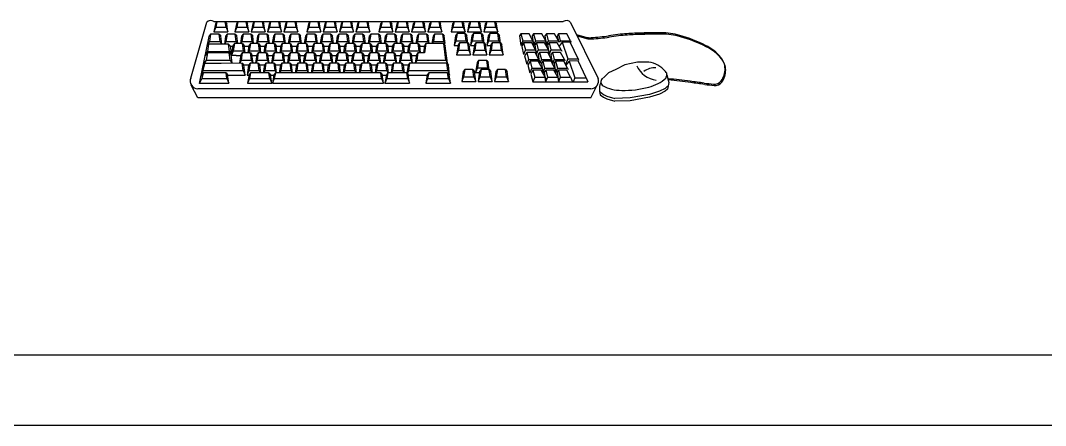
# Model space of a CAD drawing. Header units: millimetres. Extents: x 89450 to 753248, y -530175 to 1209785.
# Drawn here: x 140658 to 143560, y -93351 to -92204 of the extents above; entities that cross this region are included whole.
import ezdxf

# ---------------------------------------------------------------- set-up
doc = ezdxf.new("R2010")
doc.units = ezdxf.units.MM
doc.header["$LTSCALE"] = 150
doc.layers.add('-----99 EPMS CABLE DUCT', color=4, linetype='Continuous')

msp = doc.modelspace()

# ---------------------------------------------------------------- linework, layer by layer
at = {"layer": '-----99 EPMS CABLE DUCT', "elevation": 0}
msp.add_lwpolyline([(132428.1, -93351.2), (132428.1, -93151.2), (146816, -93151.2), (146816, -93351.2)], close=True, dxfattribs=at)
at = {"color": 0}
for p, q in [((141139.5, -92366.9), (141184.9, -92208.6)), ((141205.1, -92206.7), (142194.6, -92206.7)), ((141209.8, -92213.4), (141205.5, -92236.3)), ((141214, -92207.6), (141209.8, -92213.4)), ((141214, -92207.6), (141210.8, -92223)), ((141237.2, -92207.6), (141214, -92207.6)), ((141237.2, -92207.6), (141241.4, -92213.4)), ((141239.9, -92223), (141237.2, -92207.6)), ((141245.1, -92236.3), (141241.4, -92213.4)), ((141268.9, -92213.4), (141264.6, -92236.3)), ((141273.1, -92207.6), (141268.9, -92213.4)), ((141273.1, -92207.6), (141270, -92223)), ((141296.3, -92207.6), (141273.1, -92207.6)), ((141296.3, -92207.6), (141300.5, -92213.4)), ((141299, -92223), (141296.3, -92207.6)), ((141304.2, -92236.3), (141300.5, -92213.4)), ((141315.2, -92213.4), (141310.8, -92236.3)), ((141319.4, -92207.6), (141315.2, -92213.4)), ((141319.4, -92207.6), (141316.2, -92223)), ((141342.6, -92207.6), (141319.4, -92207.6)), ((141342.6, -92207.6), (141346.8, -92213.4)), ((141345.3, -92223), (141342.6, -92207.6)), ((141350.5, -92236.3), (141346.8, -92213.4)), ((141361.4, -92213.4), (141357.1, -92236.3)), ((141365.7, -92207.6), (141361.4, -92213.4)), ((141365.7, -92207.6), (141362.5, -92223)), ((141388.8, -92207.6), (141365.7, -92207.6)), ((141388.8, -92207.6), (141393, -92213.4)), ((141391.5, -92223), (141388.8, -92207.6)), ((141396.7, -92236.3), (141393, -92213.4)), ((141407.7, -92213.4), (141403.4, -92236.3)), ((141411.9, -92207.6), (141407.7, -92213.4)), ((141411.9, -92207.6), (141408.7, -92223)), ((141435.1, -92207.6), (141411.9, -92207.6)), ((141435.1, -92207.6), (141439.3, -92213.4)), ((141437.8, -92223), (141435.1, -92207.6)), ((141443, -92236.3), (141439.3, -92213.4)), ((141473, -92213.4), (141468.7, -92236.3)), ((141477.2, -92207.6), (141473, -92213.4)), ((141477.2, -92207.6), (141474, -92223)), ((141500.4, -92207.6), (141477.2, -92207.6)), ((141500.4, -92207.6), (141504.6, -92213.4)), ((141503.1, -92223), (141500.4, -92207.6)), ((141508.3, -92236.3), (141504.6, -92213.4)), ((141519.2, -92213.4), (141514.9, -92236.3)), ((141523.5, -92207.6), (141519.2, -92213.4)), ((141523.5, -92207.6), (141520.3, -92223)), ((141546.6, -92207.6), (141523.5, -92207.6)), ((141546.6, -92207.6), (141550.8, -92213.4)), ((141549.3, -92223), (141546.6, -92207.6)), ((141554.6, -92236.3), (141550.8, -92213.4)), ((141565.5, -92213.4), (141561.2, -92236.3)), ((141569.7, -92207.6), (141565.5, -92213.4)), ((141569.7, -92207.6), (141566.6, -92223)), ((141592.9, -92207.6), (141569.7, -92207.6)), ((141592.9, -92207.6), (141597.1, -92213.4)), ((141595.6, -92223), (141592.9, -92207.6)), ((141600.8, -92236.3), (141597.1, -92213.4)), ((141611.8, -92213.4), (141607.4, -92236.3)), ((141616, -92207.6), (141611.8, -92213.4)), ((141616, -92207.6), (141612.8, -92223)), ((141639.1, -92207.6), (141616, -92207.6)), ((141639.1, -92207.6), (141643.4, -92213.4)), ((141641.9, -92223), (141639.1, -92207.6)), ((141647.1, -92236.3), (141643.4, -92213.4)), ((141677.1, -92213.4), (141672.7, -92236.3)), ((141681.3, -92207.6), (141677.1, -92213.4)), ((141681.3, -92207.6), (141678.1, -92223)), ((141704.4, -92207.6), (141681.3, -92207.6)), ((141704.4, -92207.6), (141708.7, -92213.4)), ((141707.1, -92223), (141704.4, -92207.6)), ((141712.4, -92236.3), (141708.7, -92213.4)), ((141723.3, -92213.4), (141719, -92236.3)), ((141727.5, -92207.6), (141723.3, -92213.4)), ((141727.5, -92207.6), (141724.4, -92223)), ((141750.7, -92207.6), (141727.5, -92207.6)), ((141750.7, -92207.6), (141754.9, -92213.4)), ((141753.4, -92223), (141750.7, -92207.6)), ((141758.6, -92236.3), (141754.9, -92213.4)), ((141769.6, -92213.4), (141765.2, -92236.3)), ((141773.8, -92207.6), (141769.6, -92213.4)), ((141773.8, -92207.6), (141770.6, -92223)), ((141797, -92207.6), (141773.8, -92207.6)), ((141797, -92207.6), (141801.2, -92213.4)), ((141799.7, -92223), (141797, -92207.6)), ((141804.9, -92236.3), (141801.2, -92213.4)), ((141815.8, -92213.4), (141811.5, -92236.3)), ((141820.1, -92207.6), (141815.8, -92213.4)), ((141820.1, -92207.6), (141816.9, -92223)), ((141843.2, -92207.6), (141820.1, -92207.6)), ((141843.2, -92207.6), (141847.4, -92213.4)), ((141845.9, -92223), (141843.2, -92207.6)), ((141851.1, -92236.3), (141847.4, -92213.4)), ((141881.1, -92213.4), (141876.8, -92236.3)), ((141885.3, -92207.6), (141881.1, -92213.4)), ((141885.3, -92207.6), (141882.2, -92223)), ((141908.5, -92207.6), (141885.3, -92207.6)), ((141908.5, -92207.6), (141912.7, -92213.4)), ((141911.2, -92223), (141908.5, -92207.6)), ((141916.4, -92236.3), (141912.7, -92213.4)), ((141927.4, -92213.4), (141923.1, -92236.3)), ((141931.6, -92207.6), (141927.4, -92213.4)), ((141931.6, -92207.6), (141928.4, -92223)), ((141954.8, -92207.6), (141931.6, -92207.6)), ((141954.8, -92207.6), (141959, -92213.4)), ((141957.5, -92223), (141954.8, -92207.6)), ((141962.7, -92236.3), (141959, -92213.4)), ((141973.6, -92213.4), (141969.3, -92236.3)), ((141977.9, -92207.6), (141973.6, -92213.4)), ((141977.9, -92207.6), (141974.7, -92223)), ((142001, -92207.6), (141977.9, -92207.6)), ((142001, -92207.6), (142005.2, -92213.4)), ((142003.7, -92223), (142001, -92207.6)), ((142009, -92236.3), (142005.2, -92213.4)), ((142215.3, -92209.9), (142293.3, -92368.2)), ((141190.5, -92249.5), (141163.5, -92382.1)), ((141195.6, -92242.6), (141190.5, -92249.5)), ((141195.6, -92242.6), (141192.4, -92263.2)), ((141220.4, -92242.6), (141195.6, -92242.6)), ((141210.8, -92223), (141205.5, -92236.3)), ((141205.5, -92236.3), (141245.1, -92236.3)), ((141210.8, -92223), (141239.9, -92223)), ((141220.4, -92242.6), (141224.7, -92248.4)), ((141223.1, -92263.2), (141220.4, -92242.6)), ((141227.6, -92270.8), (141224.7, -92248.4)), ((141238.2, -92248.4), (141234.8, -92270.8)), ((141242.5, -92242.6), (141238.2, -92248.4)), ((141242.5, -92242.6), (141239.3, -92263.2)), ((141239.9, -92223), (141245.1, -92236.3)), ((141265.6, -92242.6), (141242.5, -92242.6)), ((141270, -92223), (141264.6, -92236.3)), ((141264.6, -92236.3), (141304.2, -92236.3)), ((141265.6, -92242.6), (141269.9, -92248.4)), ((141268.3, -92263.2), (141265.6, -92242.6)), ((141272.6, -92269.5), (141269.9, -92248.4)), ((141270, -92223), (141299, -92223)), ((141283.4, -92248.4), (141280.2, -92269.5)), ((141287.7, -92242.6), (141283.4, -92248.4)), ((141287.7, -92242.6), (141284.5, -92263.2)), ((141310.8, -92242.6), (141287.7, -92242.6)), ((141299, -92223), (141304.2, -92236.3)), ((141316.2, -92223), (141310.8, -92236.3)), ((141310.8, -92236.3), (141350.5, -92236.3)), ((141310.8, -92242.6), (141315.1, -92248.4)), ((141313.5, -92263.2), (141310.8, -92242.6)), ((141317.8, -92269.5), (141315.1, -92248.4)), ((141316.2, -92223), (141345.3, -92223)), ((141328.7, -92248.4), (141325.4, -92269.5)), ((141332.9, -92242.6), (141328.7, -92248.4)), ((141332.9, -92242.6), (141329.7, -92263.2)), ((141356, -92242.6), (141332.9, -92242.6)), ((141345.3, -92223), (141350.5, -92236.3)), ((141356, -92242.6), (141360.3, -92248.4)), ((141358.7, -92263.2), (141356, -92242.6)), ((141362.5, -92223), (141357.1, -92236.3)), ((141357.1, -92236.3), (141396.7, -92236.3)), ((141363.1, -92269.5), (141360.3, -92248.4)), ((141362.5, -92223), (141391.5, -92223)), ((141373.9, -92248.4), (141370.6, -92269.5)), ((141378.1, -92242.6), (141373.9, -92248.4)), ((141378.1, -92242.6), (141374.9, -92263.2)), ((141401.2, -92242.6), (141378.1, -92242.6)), ((141391.5, -92223), (141396.7, -92236.3)), ((141401.2, -92242.6), (141405.5, -92248.4)), ((141403.9, -92263.2), (141401.2, -92242.6)), ((141408.7, -92223), (141403.4, -92236.3)), ((141403.4, -92236.3), (141443, -92236.3)), ((141408.3, -92269.5), (141405.5, -92248.4)), ((141408.7, -92223), (141437.8, -92223)), ((141419.1, -92248.4), (141415.8, -92269.5)), ((141423.3, -92242.6), (141419.1, -92248.4)), ((141423.3, -92242.6), (141420.1, -92263.2)), ((141446.4, -92242.6), (141423.3, -92242.6)), ((141437.8, -92223), (141443, -92236.3)), ((141446.4, -92242.6), (141450.7, -92248.4)), ((141449.2, -92263.2), (141446.4, -92242.6)), ((141453.5, -92269.5), (141450.7, -92248.4)), ((141464.3, -92248.4), (141461, -92269.5)), ((141468.5, -92242.6), (141464.3, -92248.4)), ((141468.5, -92242.6), (141465.3, -92263.2)), ((141491.6, -92242.6), (141468.5, -92242.6)), ((141474, -92223), (141468.7, -92236.3)), ((141468.7, -92236.3), (141508.3, -92236.3)), ((141474, -92223), (141503.1, -92223)), ((141491.6, -92242.6), (141495.9, -92248.4)), ((141494.4, -92263.2), (141491.6, -92242.6)), ((141498.7, -92269.5), (141495.9, -92248.4)), ((141503.1, -92223), (141508.3, -92236.3)), ((141509.5, -92248.4), (141506.2, -92269.5)), ((141513.7, -92242.6), (141509.5, -92248.4)), ((141513.7, -92242.6), (141510.5, -92263.2)), ((141536.8, -92242.6), (141513.7, -92242.6)), ((141520.3, -92223), (141514.9, -92236.3)), ((141514.9, -92236.3), (141554.6, -92236.3)), ((141520.3, -92223), (141549.3, -92223)), ((141536.8, -92242.6), (141541.1, -92248.4)), ((141539.6, -92263.2), (141536.8, -92242.6)), ((141543.9, -92269.5), (141541.1, -92248.4)), ((141549.3, -92223), (141554.6, -92236.3)), ((141554.7, -92248.4), (141551.4, -92269.5)), ((141558.9, -92242.6), (141554.7, -92248.4)), ((141558.9, -92242.6), (141555.7, -92263.2)), ((141582, -92242.6), (141558.9, -92242.6)), ((141566.6, -92223), (141561.2, -92236.3)), ((141561.2, -92236.3), (141600.8, -92236.3)), ((141566.6, -92223), (141595.6, -92223)), ((141582, -92242.6), (141586.3, -92248.4)), ((141584.8, -92263.2), (141582, -92242.6)), ((141589.1, -92269.5), (141586.3, -92248.4)), ((141595.6, -92223), (141600.8, -92236.3)), ((141599.9, -92248.4), (141596.6, -92269.5)), ((141604.1, -92242.6), (141599.9, -92248.4)), ((141604.1, -92242.6), (141600.9, -92263.2)), ((141627.2, -92242.6), (141604.1, -92242.6)), ((141612.8, -92223), (141607.4, -92236.3)), ((141607.4, -92236.3), (141647.1, -92236.3)), ((141612.8, -92223), (141641.9, -92223)), ((141627.2, -92242.6), (141631.5, -92248.4)), ((141630, -92263.2), (141627.2, -92242.6)), ((141634.3, -92269.5), (141631.5, -92248.4)), ((141645.1, -92248.4), (141641.8, -92269.5)), ((141641.9, -92223), (141647.1, -92236.3)), ((141649.3, -92242.6), (141645.1, -92248.4)), ((141649.3, -92242.6), (141646.1, -92263.2)), ((141672.4, -92242.6), (141649.3, -92242.6)), ((141672.4, -92242.6), (141676.7, -92248.4)), ((141675.2, -92263.2), (141672.4, -92242.6)), ((141678.1, -92223), (141672.7, -92236.3)), ((141672.7, -92236.3), (141712.4, -92236.3)), ((141679.5, -92269.5), (141676.7, -92248.4)), ((141678.1, -92223), (141707.1, -92223)), ((141690.3, -92248.4), (141687, -92269.5)), ((141694.5, -92242.6), (141690.3, -92248.4)), ((141694.5, -92242.6), (141691.3, -92263.2)), ((141717.6, -92242.6), (141694.5, -92242.6)), ((141707.1, -92223), (141712.4, -92236.3)), ((141717.6, -92242.6), (141721.9, -92248.4)), ((141720.4, -92263.2), (141717.6, -92242.6)), ((141724.4, -92223), (141719, -92236.3)), ((141719, -92236.3), (141758.6, -92236.3)), ((141724.7, -92269.5), (141721.9, -92248.4)), ((141724.4, -92223), (141753.4, -92223)), ((141735.5, -92248.4), (141732.2, -92269.5)), ((141739.7, -92242.6), (141735.5, -92248.4)), ((141739.7, -92242.6), (141736.5, -92263.2)), ((141762.9, -92242.6), (141739.7, -92242.6)), ((141753.4, -92223), (141758.6, -92236.3)), ((141762.9, -92242.6), (141767.1, -92248.4)), ((141765.6, -92263.2), (141762.9, -92242.6)), ((141770.6, -92223), (141765.2, -92236.3)), ((141765.2, -92236.3), (141804.9, -92236.3)), ((141769.9, -92269.5), (141767.1, -92248.4)), ((141770.6, -92223), (141799.7, -92223)), ((141780.7, -92248.4), (141777.4, -92269.5)), ((141784.9, -92242.6), (141780.7, -92248.4)), ((141784.9, -92242.6), (141781.7, -92263.2)), ((141808.1, -92242.6), (141784.9, -92242.6)), ((141799.7, -92223), (141804.9, -92236.3)), ((141808.1, -92242.6), (141812.3, -92248.4)), ((141810.8, -92263.2), (141808.1, -92242.6)), ((141816.9, -92223), (141811.5, -92236.3)), ((141811.5, -92236.3), (141851.1, -92236.3)), ((141815.1, -92269.5), (141812.3, -92248.4)), ((141816.9, -92223), (141845.9, -92223)), ((141825.9, -92248.4), (141822.6, -92269.5)), ((141830.1, -92242.6), (141825.9, -92248.4)), ((141830.1, -92242.6), (141826.9, -92263.2)), ((141853.3, -92242.6), (141830.1, -92242.6)), ((141845.9, -92223), (141851.1, -92236.3)), ((141853.3, -92242.6), (141857.5, -92248.4)), ((141856, -92263.2), (141853.3, -92242.6)), ((141860.3, -92269.5), (141857.5, -92248.4)), ((141882.2, -92223), (141876.8, -92236.3)), ((141876.8, -92236.3), (141916.4, -92236.3)), ((141882.2, -92223), (141911.2, -92223)), ((141889.7, -92246.9), (141885.4, -92275)), ((141893.9, -92241.2), (141889.7, -92246.9)), ((141893.9, -92241.2), (141890.7, -92261.7)), ((141917.1, -92241.2), (141893.9, -92241.2)), ((141911.2, -92223), (141916.4, -92236.3)), ((141917.1, -92241.2), (141921.3, -92246.9)), ((141919.8, -92261.7), (141917.1, -92241.2)), ((141925, -92275), (141921.3, -92246.9)), ((141928.4, -92223), (141923.1, -92236.3)), ((141923.1, -92236.3), (141962.7, -92236.3)), ((141928.4, -92223), (141957.5, -92223)), ((141935.9, -92246.9), (141931.6, -92275)), ((141940.2, -92241.2), (141935.9, -92246.9)), ((141940.2, -92241.2), (141937, -92261.7)), ((141963.3, -92241.2), (141940.2, -92241.2)), ((141957.5, -92223), (141962.7, -92236.3)), ((141963.3, -92241.2), (141967.5, -92246.9)), ((141966, -92261.7), (141963.3, -92241.2)), ((141971.2, -92275), (141967.5, -92246.9)), ((141974.7, -92223), (141969.3, -92236.3)), ((141969.3, -92236.3), (142009, -92236.3)), ((141974.7, -92223), (142003.7, -92223)), ((141982.2, -92246.9), (141977.9, -92275)), ((141986.4, -92241.2), (141982.2, -92246.9)), ((141986.4, -92241.2), (141983.3, -92261.7)), ((142009.6, -92241.2), (141986.4, -92241.2)), ((142003.7, -92223), (142009, -92236.3)), ((142009.6, -92241.2), (142013.8, -92246.9)), ((142012.3, -92261.7), (142009.6, -92241.2)), ((142017.5, -92275), (142013.8, -92246.9)), ((142074.7, -92241.6), (142070.4, -92247.4)), ((142070.4, -92247.4), (142074.3, -92275)), ((142097.8, -92241.6), (142074.7, -92241.6)), ((142074.7, -92241.6), (142079.7, -92261.7)), ((142108.7, -92261.7), (142097.8, -92241.6)), ((142110.8, -92241.6), (142106.6, -92247.4)), ((142106.6, -92247.4), (142110.4, -92275)), ((142134, -92241.6), (142110.8, -92241.6)), ((142110.8, -92241.6), (142115.8, -92261.7)), ((142144.9, -92261.7), (142134, -92241.6)), ((142146.9, -92241.6), (142142.7, -92247.4)), ((142142.7, -92247.4), (142146.6, -92275)), ((142170.1, -92241.6), (142146.9, -92241.6)), ((142146.9, -92241.6), (142152, -92261.7)), ((142181, -92261.7), (142170.1, -92241.6)), ((142181.1, -92241.6), (142176.9, -92247.4)), ((142176.9, -92247.4), (142182.3, -92265.5)), ((142204.3, -92241.6), (142181.1, -92241.6)), ((142181.1, -92241.6), (142186.2, -92261.7)), ((142215.2, -92261.7), (142204.3, -92241.6)), ((141185, -92276.4), (141186, -92276.4)), ((141190.1, -92270.8), (141185.8, -92276.6)), ((141192.4, -92263.2), (141185.9, -92272.2)), ((141190.1, -92270.8), (141186.9, -92291.4)), ((141247, -92270.8), (141190.1, -92270.8)), ((141192.4, -92263.2), (141223.1, -92263.2)), ((141223.1, -92263.2), (141226.1, -92270.8)), ((141239.3, -92263.2), (141236.2, -92270.8)), ((141239.3, -92263.2), (141268.3, -92263.2)), ((141247, -92270.8), (141252.6, -92276.6)), ((141249.7, -92291.4), (141247, -92270.8)), ((141252.5, -92276.4), (141259, -92276.4)), ((141255.8, -92300.2), (141252.6, -92276.6)), ((141259.1, -92275.3), (141254.8, -92303.3)), ((141263.4, -92269.5), (141259.1, -92275.3)), ((141263.4, -92269.5), (141260.2, -92290.1)), ((141286.5, -92269.5), (141263.4, -92269.5)), ((141268.3, -92263.2), (141270.8, -92269.5)), ((141284.5, -92263.2), (141281.9, -92269.5)), ((141284.5, -92263.2), (141313.5, -92263.2)), ((141286.5, -92269.5), (141290.7, -92275.3)), ((141289.2, -92290.1), (141286.5, -92269.5)), ((141293.4, -92295.7), (141290.7, -92275.3)), ((141290.9, -92276.4), (141304.2, -92276.4)), ((141304.3, -92275.3), (141301.2, -92295.7)), ((141308.6, -92269.5), (141304.3, -92275.3)), ((141308.6, -92269.5), (141305.4, -92290.1)), ((141331.7, -92269.5), (141308.6, -92269.5)), ((141313.5, -92263.2), (141316, -92269.5)), ((141329.7, -92263.2), (141327.1, -92269.5)), ((141329.7, -92263.2), (141358.7, -92263.2)), ((141331.7, -92269.5), (141335.9, -92275.3)), ((141331.7, -92269.5), (141335.9, -92275.3)), ((141334.4, -92290.1), (141331.7, -92269.5)), ((141338.6, -92295.7), (141335.9, -92275.3)), ((141338.6, -92295.7), (141335.9, -92275.3)), ((141336.1, -92276.4), (141349.4, -92276.4)), ((141349.5, -92275.3), (141346.4, -92295.7)), ((141353.8, -92269.5), (141349.5, -92275.3)), ((141353.8, -92269.5), (141350.6, -92290.1)), ((141376.9, -92269.5), (141353.8, -92269.5)), ((141358.7, -92263.2), (141361.2, -92269.5)), ((141374.9, -92263.2), (141372.3, -92269.5)), ((141374.9, -92263.2), (141403.9, -92263.2)), ((141376.9, -92269.5), (141381.1, -92275.3)), ((141376.9, -92269.5), (141381.1, -92275.3)), ((141379.6, -92290.1), (141376.9, -92269.5)), ((141383.8, -92295.7), (141381.1, -92275.3)), ((141383.8, -92295.7), (141381.1, -92275.3)), ((141381.3, -92276.4), (141394.6, -92276.4)), ((141394.7, -92275.3), (141391.6, -92295.7)), ((141399, -92269.5), (141394.7, -92275.3)), ((141399, -92269.5), (141395.8, -92290.1)), ((141422.1, -92269.5), (141399, -92269.5)), ((141403.9, -92263.2), (141406.4, -92269.5)), ((141420.1, -92263.2), (141417.5, -92269.5)), ((141420.1, -92263.2), (141449.2, -92263.2)), ((141422.1, -92269.5), (141426.3, -92275.3)), ((141422.1, -92269.5), (141426.3, -92275.3)), ((141424.8, -92290.1), (141422.1, -92269.5)), ((141429, -92295.7), (141426.3, -92275.3)), ((141429, -92295.7), (141426.3, -92275.3)), ((141426.5, -92276.4), (141439.8, -92276.4)), ((141439.9, -92275.3), (141436.8, -92295.7)), ((141444.2, -92269.5), (141439.9, -92275.3)), ((141444.2, -92269.5), (141441, -92290.1)), ((141467.3, -92269.5), (141444.2, -92269.5)), ((141449.2, -92263.2), (141451.7, -92269.5)), ((141465.3, -92263.2), (141462.7, -92269.5)), ((141465.3, -92263.2), (141494.4, -92263.2)), ((141467.3, -92269.5), (141471.5, -92275.3)), ((141467.3, -92269.5), (141471.5, -92275.3)), ((141470, -92290.1), (141467.3, -92269.5)), ((141474.2, -92295.7), (141471.5, -92275.3)), ((141474.2, -92295.7), (141471.5, -92275.3)), ((141471.7, -92276.4), (141485, -92276.4)), ((141485.1, -92275.3), (141482, -92295.7)), ((141489.4, -92269.5), (141485.1, -92275.3)), ((141489.4, -92269.5), (141486.2, -92290.1)), ((141512.5, -92269.5), (141489.4, -92269.5)), ((141494.4, -92263.2), (141496.9, -92269.5)), ((141510.5, -92263.2), (141507.9, -92269.5)), ((141510.5, -92263.2), (141539.6, -92263.2)), ((141512.5, -92269.5), (141516.7, -92275.3)), ((141512.5, -92269.5), (141516.7, -92275.3)), ((141515.2, -92290.1), (141512.5, -92269.5)), ((141519.4, -92295.7), (141516.7, -92275.3)), ((141519.4, -92295.7), (141516.7, -92275.3)), ((141516.9, -92276.4), (141530.2, -92276.4)), ((141530.3, -92275.3), (141527.2, -92295.7)), ((141534.6, -92269.5), (141530.3, -92275.3)), ((141534.6, -92269.5), (141531.4, -92290.1)), ((141557.7, -92269.5), (141534.6, -92269.5)), ((141539.6, -92263.2), (141542.1, -92269.5)), ((141555.7, -92263.2), (141553.1, -92269.5)), ((141555.7, -92263.2), (141584.8, -92263.2)), ((141557.7, -92269.5), (141561.9, -92275.3)), ((141557.7, -92269.5), (141561.9, -92275.3)), ((141560.4, -92290.1), (141557.7, -92269.5)), ((141564.6, -92295.7), (141561.9, -92275.3)), ((141564.6, -92295.7), (141561.9, -92275.3)), ((141562.1, -92276.4), (141575.4, -92276.4)), ((141575.5, -92275.3), (141572.4, -92295.7)), ((141579.8, -92269.5), (141575.5, -92275.3)), ((141579.8, -92269.5), (141576.6, -92290.1)), ((141602.9, -92269.5), (141579.8, -92269.5)), ((141584.8, -92263.2), (141587.3, -92269.5)), ((141600.9, -92263.2), (141598.3, -92269.5)), ((141600.9, -92263.2), (141630, -92263.2)), ((141602.9, -92269.5), (141607.2, -92275.3)), ((141602.9, -92269.5), (141607.2, -92275.3)), ((141605.6, -92290.1), (141602.9, -92269.5)), ((141609.8, -92295.7), (141607.2, -92275.3)), ((141609.8, -92295.7), (141607.2, -92275.3)), ((141607.3, -92276.4), (141620.6, -92276.4)), ((141620.7, -92275.3), (141617.6, -92295.7)), ((141625, -92269.5), (141620.7, -92275.3)), ((141625, -92269.5), (141621.8, -92290.1)), ((141648.1, -92269.5), (141625, -92269.5)), ((141630, -92263.2), (141632.5, -92269.5)), ((141646.1, -92263.2), (141643.5, -92269.5)), ((141646.1, -92263.2), (141675.2, -92263.2)), ((141648.1, -92269.5), (141652.4, -92275.3)), ((141648.1, -92269.5), (141652.4, -92275.3)), ((141650.8, -92290.1), (141648.1, -92269.5)), ((141655, -92295.7), (141652.4, -92275.3)), ((141655, -92295.7), (141652.4, -92275.3)), ((141652.5, -92276.4), (141665.8, -92276.4)), ((141665.9, -92275.3), (141662.8, -92295.7)), ((141670.2, -92269.5), (141665.9, -92275.3)), ((141670.2, -92269.5), (141667, -92290.1)), ((141693.3, -92269.5), (141670.2, -92269.5)), ((141675.2, -92263.2), (141677.7, -92269.5)), ((141691.3, -92263.2), (141688.7, -92269.5)), ((141691.3, -92263.2), (141720.4, -92263.2)), ((141693.3, -92269.5), (141697.6, -92275.3)), ((141693.3, -92269.5), (141697.6, -92275.3)), ((141696, -92290.1), (141693.3, -92269.5)), ((141700.2, -92295.7), (141697.6, -92275.3)), ((141700.2, -92295.7), (141697.6, -92275.3)), ((141697.7, -92276.4), (141711, -92276.4)), ((141711.2, -92275.3), (141708, -92295.7)), ((141715.4, -92269.5), (141711.2, -92275.3)), ((141715.4, -92269.5), (141712.2, -92290.1)), ((141738.5, -92269.5), (141715.4, -92269.5)), ((141720.4, -92263.2), (141722.9, -92269.5)), ((141736.5, -92263.2), (141733.9, -92269.5)), ((141736.5, -92263.2), (141765.6, -92263.2)), ((141738.5, -92269.5), (141742.8, -92275.3)), ((141738.5, -92269.5), (141742.8, -92275.3)), ((141741.2, -92290.1), (141738.5, -92269.5)), ((141745.4, -92295.7), (141742.8, -92275.3)), ((141745.4, -92295.7), (141742.8, -92275.3)), ((141742.9, -92276.4), (141756.2, -92276.4)), ((141756.4, -92275.3), (141753.2, -92295.7)), ((141760.6, -92269.5), (141756.4, -92275.3)), ((141760.6, -92269.5), (141757.4, -92290.1)), ((141783.7, -92269.5), (141760.6, -92269.5)), ((141765.6, -92263.2), (141768.1, -92269.5)), ((141781.7, -92263.2), (141779.2, -92269.5)), ((141781.7, -92263.2), (141810.8, -92263.2)), ((141783.7, -92269.5), (141788, -92275.3)), ((141783.7, -92269.5), (141788, -92275.3)), ((141786.4, -92290.1), (141783.7, -92269.5)), ((141790.6, -92295.7), (141788, -92275.3)), ((141790.6, -92295.7), (141788, -92275.3)), ((141788.1, -92276.4), (141801.4, -92276.4)), ((141801.6, -92275.3), (141798.4, -92295.7)), ((141805.8, -92269.5), (141801.6, -92275.3)), ((141805.8, -92269.5), (141801.8, -92295.7)), ((141856.3, -92269.5), (141805.8, -92269.5)), ((141810.8, -92263.2), (141813.3, -92269.5)), ((141826.9, -92263.2), (141824.4, -92269.5)), ((141826.9, -92263.2), (141856, -92263.2)), ((141856, -92263.2), (141858.5, -92269.5)), ((141856.3, -92269.5), (141860.5, -92275.3)), ((141856.3, -92269.5), (141860.5, -92275.3)), ((141862.1, -92316.2), (141856.3, -92269.5)), ((141867.1, -92328.1), (141860.5, -92275.3)), ((141866.7, -92325.1), (141860.5, -92275.3)), ((141890.7, -92261.7), (141885.4, -92275)), ((141885.4, -92275), (141896.4, -92275)), ((141890.7, -92261.7), (141919.8, -92261.7)), ((141896.7, -92272.7), (141892.4, -92300.8)), ((141900.9, -92267), (141896.7, -92272.7)), ((141900.9, -92267), (141897.8, -92287.5)), ((141924.1, -92267), (141900.9, -92267)), ((141919.8, -92261.7), (141921.8, -92267)), ((141924.1, -92267), (141928.3, -92272.7)), ((141926.8, -92287.5), (141924.1, -92267)), ((141932, -92300.8), (141928.3, -92272.7)), ((141937, -92261.7), (141931.6, -92275)), ((141931.6, -92275), (141942.6, -92275)), ((141937, -92261.7), (141966, -92261.7)), ((141943, -92272.7), (141938.7, -92300.8)), ((141947.2, -92267), (141943, -92272.7)), ((141947.2, -92267), (141944, -92287.5)), ((141970.4, -92267), (141947.2, -92267)), ((141966, -92261.7), (141968.1, -92267)), ((141970.4, -92267), (141974.6, -92272.7)), ((141973.1, -92287.5), (141970.4, -92267)), ((141978.3, -92300.8), (141974.6, -92272.7)), ((141983.3, -92261.7), (141977.9, -92275)), ((141977.9, -92275), (141988.9, -92275)), ((141983.3, -92261.7), (142012.3, -92261.7)), ((141989.2, -92272.7), (141984.9, -92300.8)), ((141993.5, -92267), (141989.2, -92272.7)), ((141993.5, -92267), (141990.3, -92287.5)), ((142016.6, -92267), (141993.5, -92267)), ((142012.3, -92261.7), (142014.4, -92267)), ((142016.6, -92267), (142020.8, -92272.7)), ((142019.3, -92287.5), (142016.6, -92267)), ((142024.6, -92300.8), (142020.8, -92272.7)), ((142079.7, -92261.7), (142074.3, -92275)), ((142082.4, -92267.2), (142077.1, -92277.8)), ((142077.1, -92277.8), (142082, -92300.5)), ((142079.7, -92261.7), (142108.7, -92261.7)), ((142105.5, -92267.2), (142082.4, -92267.2)), ((142082.4, -92267.2), (142087.4, -92287.2)), ((142105.5, -92267.2), (142109.7, -92272.9)), ((142116.4, -92287.2), (142105.5, -92267.2)), ((142108.7, -92261.7), (142110.2, -92265.5)), ((142115.8, -92261.7), (142110.4, -92275)), ((142118.5, -92267.2), (142114.3, -92272.9)), ((142114.3, -92272.9), (142118.2, -92300.5)), ((142115.8, -92261.7), (142144.9, -92261.7)), ((142141.7, -92267.2), (142118.5, -92267.2)), ((142118.5, -92267.2), (142123.5, -92287.2)), ((142141.7, -92267.2), (142145.9, -92272.9)), ((142152.6, -92287.2), (142141.7, -92267.2)), ((142144.9, -92261.7), (142146.4, -92265.5)), ((142152, -92261.7), (142146.6, -92275)), ((142154.6, -92267.2), (142150.4, -92272.9)), ((142150.4, -92272.9), (142154.3, -92300.5)), ((142152, -92261.7), (142181, -92261.7)), ((142177.8, -92267.2), (142154.6, -92267.2)), ((142154.6, -92267.2), (142159.7, -92287.2)), ((142188.7, -92287.2), (142177.8, -92267.2)), ((142181, -92261.7), (142182.5, -92265.5)), ((142191.2, -92265.1), (142182.9, -92276.5)), ((142186.2, -92261.7), (142184.3, -92266.4)), ((142186.2, -92261.7), (142215.2, -92261.7)), ((142214.4, -92265.1), (142191.2, -92265.1)), ((142191.2, -92265.1), (142207.3, -92312.8)), ((142236.4, -92312.8), (142214.4, -92265.1)), ((142215.2, -92261.7), (142216.7, -92265.5)), ((141187, -92295.7), (141180.7, -92302.8)), ((141186.9, -92291.4), (141181.2, -92301.6)), ((141187, -92295.7), (141182.9, -92316.2)), ((141186.9, -92291.4), (141249.7, -92291.4)), ((141248.3, -92295.7), (141187, -92295.7)), ((141248.3, -92295.7), (141254, -92301.4)), ((141251, -92316.2), (141248.3, -92295.7)), ((141249.7, -92291.4), (141254.6, -92300.2)), ((141257.1, -92325.1), (141254, -92301.4)), ((141268.6, -92303.3), (141254.2, -92303.3)), ((141260.2, -92290.1), (141254.8, -92303.3)), ((141260.2, -92290.1), (141289.2, -92290.1)), ((141268.6, -92303.3), (141281, -92303.3)), ((141281.3, -92301.4), (141277.7, -92325.1)), ((141285.6, -92295.7), (141281.3, -92301.4)), ((141285.6, -92295.7), (141282.4, -92316.2)), ((141308.7, -92295.7), (141285.6, -92295.7)), ((141289.2, -92290.1), (141291.4, -92295.7)), ((141305.4, -92290.1), (141303.1, -92295.7)), ((141305.4, -92290.1), (141334.4, -92290.1)), ((141308.7, -92295.7), (141312.9, -92301.4)), ((141311.4, -92316.2), (141308.7, -92295.7)), ((141316.1, -92325.1), (141312.9, -92301.4)), ((141313.2, -92303.3), (141326.2, -92303.3)), ((141326.5, -92301.4), (141322.9, -92325.1)), ((141330.8, -92295.7), (141326.5, -92301.4)), ((141330.8, -92295.7), (141327.6, -92316.2)), ((141353.9, -92295.7), (141330.8, -92295.7)), ((141334.4, -92290.1), (141336.6, -92295.7)), ((141334.4, -92290.1), (141336.6, -92295.7)), ((141350.6, -92290.1), (141348.3, -92295.7)), ((141350.6, -92290.1), (141379.6, -92290.1)), ((141353.9, -92295.7), (141358.1, -92301.4)), ((141356.6, -92316.2), (141353.9, -92295.7)), ((141361.3, -92325.1), (141358.1, -92301.4)), ((141358.4, -92303.3), (141371.4, -92303.3)), ((141371.7, -92301.4), (141368.1, -92325.1)), ((141376, -92295.7), (141371.7, -92301.4)), ((141376, -92295.7), (141372.8, -92316.2)), ((141399.1, -92295.7), (141376, -92295.7)), ((141379.6, -92290.1), (141381.8, -92295.7)), ((141379.6, -92290.1), (141381.8, -92295.7)), ((141395.8, -92290.1), (141393.5, -92295.7)), ((141395.8, -92290.1), (141424.8, -92290.1)), ((141399.1, -92295.7), (141403.3, -92301.4)), ((141401.8, -92316.2), (141399.1, -92295.7)), ((141406.5, -92325.1), (141403.3, -92301.4)), ((141403.6, -92303.3), (141416.6, -92303.3)), ((141416.9, -92301.4), (141413.3, -92325.1)), ((141421.2, -92295.7), (141416.9, -92301.4)), ((141421.2, -92295.7), (141418, -92316.2)), ((141444.3, -92295.7), (141421.2, -92295.7)), ((141424.8, -92290.1), (141427, -92295.7)), ((141424.8, -92290.1), (141427, -92295.7)), ((141441, -92290.1), (141438.7, -92295.7)), ((141441, -92290.1), (141470, -92290.1)), ((141444.3, -92295.7), (141448.5, -92301.4)), ((141447, -92316.2), (141444.3, -92295.7)), ((141451.7, -92325.1), (141448.5, -92301.4)), ((141448.8, -92303.3), (141461.8, -92303.3)), ((141462.1, -92301.4), (141458.5, -92325.1)), ((141466.4, -92295.7), (141462.1, -92301.4)), ((141466.4, -92295.7), (141463.2, -92316.2)), ((141489.5, -92295.7), (141466.4, -92295.7)), ((141470, -92290.1), (141472.2, -92295.7)), ((141470, -92290.1), (141472.2, -92295.7)), ((141486.2, -92290.1), (141483.9, -92295.7)), ((141486.2, -92290.1), (141515.2, -92290.1)), ((141489.5, -92295.7), (141493.7, -92301.4)), ((141492.2, -92316.2), (141489.5, -92295.7)), ((141496.9, -92325.1), (141493.7, -92301.4)), ((141494, -92303.3), (141507.1, -92303.3)), ((141507.3, -92301.4), (141503.7, -92325.1)), ((141511.6, -92295.7), (141507.3, -92301.4)), ((141511.6, -92295.7), (141508.4, -92316.2)), ((141534.7, -92295.7), (141511.6, -92295.7)), ((141515.2, -92290.1), (141517.4, -92295.7)), ((141515.2, -92290.1), (141517.4, -92295.7)), ((141531.4, -92290.1), (141529.1, -92295.7)), ((141531.4, -92290.1), (141560.4, -92290.1)), ((141534.7, -92295.7), (141539, -92301.4)), ((141537.4, -92316.2), (141534.7, -92295.7)), ((141542.1, -92325.1), (141539, -92301.4)), ((141539.2, -92303.3), (141552.3, -92303.3)), ((141552.5, -92301.4), (141548.9, -92325.1)), ((141556.8, -92295.7), (141552.5, -92301.4)), ((141556.8, -92295.7), (141553.6, -92316.2)), ((141579.9, -92295.7), (141556.8, -92295.7)), ((141560.4, -92290.1), (141562.6, -92295.7)), ((141560.4, -92290.1), (141562.6, -92295.7)), ((141576.6, -92290.1), (141574.3, -92295.7)), ((141576.6, -92290.1), (141605.6, -92290.1)), ((141579.9, -92295.7), (141584.2, -92301.4)), ((141582.6, -92316.2), (141579.9, -92295.7)), ((141587.3, -92325.1), (141584.2, -92301.4)), ((141584.4, -92303.3), (141597.5, -92303.3)), ((141597.7, -92301.4), (141594.1, -92325.1)), ((141602, -92295.7), (141597.7, -92301.4)), ((141602, -92295.7), (141598.8, -92316.2)), ((141625.1, -92295.7), (141602, -92295.7)), ((141605.6, -92290.1), (141607.8, -92295.7)), ((141605.6, -92290.1), (141607.8, -92295.7)), ((141621.8, -92290.1), (141619.5, -92295.7)), ((141621.8, -92290.1), (141650.8, -92290.1)), ((141625.1, -92295.7), (141629.4, -92301.4)), ((141627.8, -92316.2), (141625.1, -92295.7)), ((141632.5, -92325.1), (141629.4, -92301.4)), ((141629.6, -92303.3), (141642.7, -92303.3)), ((141643, -92301.4), (141639.3, -92325.1)), ((141647.2, -92295.7), (141643, -92301.4)), ((141647.2, -92295.7), (141644, -92316.2)), ((141670.3, -92295.7), (141647.2, -92295.7)), ((141650.8, -92290.1), (141653, -92295.7)), ((141650.8, -92290.1), (141653, -92295.7)), ((141667, -92290.1), (141664.7, -92295.7)), ((141667, -92290.1), (141696, -92290.1)), ((141670.3, -92295.7), (141674.6, -92301.4)), ((141673, -92316.2), (141670.3, -92295.7)), ((141677.7, -92325.1), (141674.6, -92301.4)), ((141674.8, -92303.3), (141687.9, -92303.3)), ((141688.2, -92301.4), (141684.5, -92325.1)), ((141692.4, -92295.7), (141688.2, -92301.4)), ((141692.4, -92295.7), (141689.2, -92316.2)), ((141715.5, -92295.7), (141692.4, -92295.7)), ((141696, -92290.1), (141698.2, -92295.7)), ((141696, -92290.1), (141698.2, -92295.7)), ((141712.2, -92290.1), (141709.9, -92295.7)), ((141712.2, -92290.1), (141741.2, -92290.1)), ((141715.5, -92295.7), (141719.8, -92301.4)), ((141718.2, -92316.2), (141715.5, -92295.7)), ((141722.9, -92325.1), (141719.8, -92301.4)), ((141720, -92303.3), (141733.1, -92303.3)), ((141733.4, -92301.4), (141729.7, -92325.1)), ((141737.6, -92295.7), (141733.4, -92301.4)), ((141737.6, -92295.7), (141734.4, -92316.2)), ((141760.7, -92295.7), (141737.6, -92295.7)), ((141741.2, -92290.1), (141743.4, -92295.7)), ((141741.2, -92290.1), (141743.4, -92295.7)), ((141757.4, -92290.1), (141755.1, -92295.7)), ((141757.4, -92290.1), (141786.4, -92290.1)), ((141760.7, -92295.7), (141765, -92301.4)), ((141763.5, -92316.2), (141760.7, -92295.7)), ((141768.1, -92325.1), (141765, -92301.4)), ((141765.2, -92303.3), (141778.3, -92303.3)), ((141778.6, -92301.4), (141774.9, -92325.1)), ((141782.8, -92295.7), (141778.6, -92301.4)), ((141782.8, -92295.7), (141779.6, -92316.2)), ((141801.8, -92295.7), (141782.8, -92295.7)), ((141786.4, -92290.1), (141788.6, -92295.7)), ((141786.4, -92290.1), (141788.6, -92295.7)), ((141802.6, -92290.1), (141800.3, -92295.7)), ((141897.8, -92287.5), (141892.4, -92300.8)), ((141892.4, -92300.8), (141932, -92300.8)), ((141897.8, -92287.5), (141926.8, -92287.5)), ((141926.8, -92287.5), (141932, -92300.8)), ((141944, -92287.5), (141938.7, -92300.8)), ((141938.7, -92300.8), (141978.3, -92300.8)), ((141944, -92287.5), (141973.1, -92287.5)), ((141973.1, -92287.5), (141978.3, -92300.8)), ((141990.3, -92287.5), (141984.9, -92300.8)), ((141984.9, -92300.8), (142024.6, -92300.8)), ((141990.3, -92287.5), (142019.3, -92287.5)), ((142019.3, -92287.5), (142024.6, -92300.8)), ((142087.4, -92287.2), (142082, -92300.5)), ((142091.5, -92294.1), (142085.2, -92304.3)), ((142085.2, -92304.3), (142091.2, -92327.5)), ((142087.4, -92287.2), (142116.4, -92287.2)), ((142114.7, -92294.1), (142091.5, -92294.1)), ((142091.5, -92294.1), (142096.5, -92314.2)), ((142114.7, -92294.1), (142118.9, -92299.9)), ((142125.6, -92314.2), (142114.7, -92294.1)), ((142116.4, -92287.2), (142117.9, -92291)), ((142123.5, -92287.2), (142118.2, -92300.5)), ((142127.7, -92294.1), (142123.4, -92299.9)), ((142123.4, -92299.9), (142127.3, -92327.5)), ((142123.5, -92287.2), (142152.6, -92287.2)), ((142150.8, -92294.1), (142127.7, -92294.1)), ((142127.7, -92294.1), (142132.7, -92314.2)), ((142150.8, -92294.1), (142155, -92299.9)), ((142161.7, -92314.2), (142150.8, -92294.1)), ((142152.6, -92287.2), (142154.1, -92291)), ((142159.7, -92287.2), (142154.3, -92300.5)), ((142163.8, -92294.1), (142159.6, -92299.9)), ((142159.6, -92299.9), (142163.4, -92327.5)), ((142159.7, -92287.2), (142188.7, -92287.2)), ((142186.9, -92294.1), (142163.8, -92294.1)), ((142163.8, -92294.1), (142168.8, -92314.2)), ((142197.8, -92314.2), (142186.9, -92294.1)), ((142188.7, -92287.2), (142190.2, -92291)), ((141178.8, -92325.8), (141173.5, -92332.7)), ((141178.8, -92325.8), (141174.3, -92345.7)), ((141182.9, -92316.2), (141177.9, -92325.1)), ((141177.9, -92325.1), (141225.6, -92325.1)), ((141285.5, -92325.1), (141178.8, -92325.8)), ((141182.9, -92316.2), (141251, -92316.2)), ((141251, -92316.2), (141256, -92325.1)), ((141282.4, -92316.2), (141278.8, -92325.1)), ((141282.4, -92316.2), (141311.4, -92316.2)), ((141285.5, -92325.1), (141289.7, -92330.9)), ((141288.2, -92345.7), (141285.5, -92325.1)), ((141288.7, -92329.5), (141304.3, -92329.5)), ((141293.4, -92358.9), (141289.7, -92330.9)), ((141303.3, -92330.9), (141299, -92358.9)), ((141307.5, -92325.1), (141303.3, -92330.9)), ((141307.5, -92325.1), (141304.3, -92345.7)), ((141330.7, -92325.1), (141307.5, -92325.1)), ((141311.4, -92316.2), (141314.9, -92325.1)), ((141327.6, -92316.2), (141324, -92325.1)), ((141327.6, -92316.2), (141356.6, -92316.2)), ((141330.7, -92325.1), (141334.9, -92330.9)), ((141330.7, -92325.1), (141334.9, -92330.9)), ((141333.4, -92345.7), (141330.7, -92325.1)), ((141333.9, -92329.5), (141349.5, -92329.5)), ((141337.7, -92352.5), (141334.9, -92330.9)), ((141337.7, -92352.5), (141334.9, -92330.9)), ((141348.5, -92330.9), (141345.1, -92352.5)), ((141352.7, -92325.1), (141348.5, -92330.9)), ((141352.7, -92325.1), (141349.5, -92345.7)), ((141375.9, -92325.1), (141352.7, -92325.1)), ((141356.6, -92316.2), (141360.1, -92325.1)), ((141372.8, -92316.2), (141369.2, -92325.1)), ((141372.8, -92316.2), (141401.8, -92316.2)), ((141375.9, -92325.1), (141380.1, -92330.9)), ((141375.9, -92325.1), (141380.1, -92330.9)), ((141378.6, -92345.7), (141375.9, -92325.1)), ((141379.1, -92329.5), (141394.7, -92329.5)), ((141382.9, -92352.5), (141380.1, -92330.9)), ((141382.9, -92352.5), (141380.1, -92330.9)), ((141393.7, -92330.9), (141390.3, -92352.5)), ((141397.9, -92325.1), (141393.7, -92330.9)), ((141397.9, -92325.1), (141394.7, -92345.7)), ((141421.1, -92325.1), (141397.9, -92325.1)), ((141401.8, -92316.2), (141405.3, -92325.1)), ((141418, -92316.2), (141414.4, -92325.1)), ((141418, -92316.2), (141447, -92316.2)), ((141421.1, -92325.1), (141425.3, -92330.9)), ((141421.1, -92325.1), (141425.3, -92330.9)), ((141423.8, -92345.7), (141421.1, -92325.1)), ((141424.3, -92329.5), (141439.9, -92329.5)), ((141428.1, -92352.5), (141425.3, -92330.9)), ((141428.1, -92352.5), (141425.3, -92330.9)), ((141438.9, -92330.9), (141435.5, -92352.5)), ((141443.1, -92325.1), (141438.9, -92330.9)), ((141443.1, -92325.1), (141439.9, -92345.7)), ((141466.3, -92325.1), (141443.1, -92325.1)), ((141447, -92316.2), (141450.5, -92325.1)), ((141463.2, -92316.2), (141459.6, -92325.1)), ((141463.2, -92316.2), (141492.2, -92316.2)), ((141466.3, -92325.1), (141470.5, -92330.9)), ((141466.3, -92325.1), (141470.5, -92330.9)), ((141469, -92345.7), (141466.3, -92325.1)), ((141469.5, -92329.5), (141485.1, -92329.5)), ((141473.3, -92352.5), (141470.5, -92330.9)), ((141473.3, -92352.5), (141470.5, -92330.9)), ((141484.1, -92330.9), (141480.7, -92352.5)), ((141488.3, -92325.1), (141484.1, -92330.9)), ((141488.3, -92325.1), (141485.1, -92345.7)), ((141511.5, -92325.1), (141488.3, -92325.1)), ((141492.2, -92316.2), (141495.7, -92325.1)), ((141508.4, -92316.2), (141504.8, -92325.1)), ((141508.4, -92316.2), (141537.4, -92316.2)), ((141511.5, -92325.1), (141515.7, -92330.9)), ((141511.5, -92325.1), (141515.7, -92330.9)), ((141514.2, -92345.7), (141511.5, -92325.1)), ((141514.7, -92329.5), (141530.3, -92329.5)), ((141518.6, -92352.5), (141515.7, -92330.9)), ((141518.6, -92352.5), (141515.7, -92330.9)), ((141529.3, -92330.9), (141525.9, -92352.5)), ((141533.5, -92325.1), (141529.3, -92330.9)), ((141533.5, -92325.1), (141530.3, -92345.7)), ((141556.7, -92325.1), (141533.5, -92325.1)), ((141537.4, -92316.2), (141540.9, -92325.1)), ((141553.6, -92316.2), (141550, -92325.1)), ((141553.6, -92316.2), (141582.6, -92316.2)), ((141556.7, -92325.1), (141560.9, -92330.9)), ((141556.7, -92325.1), (141560.9, -92330.9)), ((141559.4, -92345.7), (141556.7, -92325.1)), ((141559.9, -92329.5), (141575.5, -92329.5)), ((141563.8, -92352.5), (141560.9, -92330.9)), ((141563.8, -92352.5), (141560.9, -92330.9)), ((141574.5, -92330.9), (141571.2, -92352.5)), ((141578.7, -92325.1), (141574.5, -92330.9)), ((141578.7, -92325.1), (141575.5, -92345.7)), ((141601.9, -92325.1), (141578.7, -92325.1)), ((141582.6, -92316.2), (141586.1, -92325.1)), ((141598.8, -92316.2), (141595.2, -92325.1)), ((141598.8, -92316.2), (141627.8, -92316.2)), ((141601.9, -92325.1), (141606.1, -92330.9)), ((141601.9, -92325.1), (141606.1, -92330.9)), ((141604.6, -92345.7), (141601.9, -92325.1)), ((141605.1, -92329.5), (141620.7, -92329.5)), ((141609, -92352.5), (141606.1, -92330.9)), ((141609, -92352.5), (141606.1, -92330.9)), ((141619.7, -92330.9), (141616.4, -92352.5)), ((141623.9, -92325.1), (141619.7, -92330.9)), ((141623.9, -92325.1), (141620.7, -92345.7)), ((141647.1, -92325.1), (141623.9, -92325.1)), ((141627.8, -92316.2), (141631.3, -92325.1)), ((141644, -92316.2), (141640.4, -92325.1)), ((141644, -92316.2), (141673, -92316.2)), ((141647.1, -92325.1), (141651.3, -92330.9)), ((141647.1, -92325.1), (141651.3, -92330.9)), ((141649.8, -92345.7), (141647.1, -92325.1)), ((141650.3, -92329.5), (141665.9, -92329.5)), ((141654.2, -92352.5), (141651.3, -92330.9)), ((141654.2, -92352.5), (141651.3, -92330.9)), ((141664.9, -92330.9), (141661.6, -92352.5)), ((141669.1, -92325.1), (141664.9, -92330.9)), ((141669.1, -92325.1), (141666, -92345.7)), ((141692.3, -92325.1), (141669.1, -92325.1)), ((141673, -92316.2), (141676.5, -92325.1)), ((141689.2, -92316.2), (141685.6, -92325.1)), ((141689.2, -92316.2), (141718.2, -92316.2)), ((141692.3, -92325.1), (141696.5, -92330.9)), ((141692.3, -92325.1), (141696.5, -92330.9)), ((141695, -92345.7), (141692.3, -92325.1)), ((141695.5, -92329.5), (141711.1, -92329.5)), ((141699.4, -92352.5), (141696.5, -92330.9)), ((141699.4, -92352.5), (141696.5, -92330.9)), ((141710.1, -92330.9), (141706.8, -92352.5)), ((141714.3, -92325.1), (141710.1, -92330.9)), ((141714.3, -92325.1), (141711.2, -92345.7)), ((141737.5, -92325.1), (141714.3, -92325.1)), ((141718.2, -92316.2), (141721.7, -92325.1)), ((141734.4, -92316.2), (141730.8, -92325.1)), ((141734.4, -92316.2), (141763.5, -92316.2)), ((141737.5, -92325.1), (141741.7, -92330.9)), ((141737.5, -92325.1), (141741.7, -92330.9)), ((141740.2, -92345.7), (141737.5, -92325.1)), ((141740.7, -92329.5), (141756.3, -92329.5)), ((141744.6, -92352.5), (141741.7, -92330.9)), ((141744.6, -92352.5), (141741.7, -92330.9)), ((141755.3, -92330.9), (141751.7, -92354)), ((141759.5, -92325.1), (141755.3, -92330.9)), ((141759.5, -92325.1), (141756.4, -92345.7)), ((141856.4, -92325.1), (141759.5, -92325.1)), ((141763.5, -92316.2), (141766.9, -92325.1)), ((141779.6, -92316.2), (141776, -92325.1)), ((141779.6, -92316.2), (141862.1, -92316.2)), ((141864.9, -92325.1), (141849.9, -92325.1)), ((141862.1, -92316.2), (141866.7, -92325.1)), ((141864.9, -92325.1), (141869.2, -92330.9)), ((141867.6, -92345.7), (141864.9, -92325.1)), ((141872.9, -92358.9), (141869.2, -92330.9)), ((141950.5, -92322.9), (141946.2, -92350.9)), ((141954.8, -92317.1), (141950.5, -92322.9)), ((141954.8, -92317.1), (141951.6, -92337.7)), ((141977.9, -92317.1), (141954.8, -92317.1)), ((141980.6, -92337.7), (141977.9, -92317.1)), ((141977.9, -92317.1), (141982.1, -92322.9)), ((141985.8, -92350.9), (141982.1, -92322.9)), ((142096.5, -92314.2), (142091.2, -92327.5)), ((142100.7, -92319.2), (142094.3, -92330.6)), ((142094.3, -92330.6), (142100.3, -92352.5)), ((142096.5, -92314.2), (142125.6, -92314.2)), ((142123.8, -92319.2), (142100.7, -92319.2)), ((142100.7, -92319.2), (142105.7, -92339.3)), ((142123.8, -92319.2), (142128, -92324.9)), ((142134.7, -92339.3), (142123.8, -92319.2)), ((142125.6, -92314.2), (142127.1, -92318)), ((142132.7, -92314.2), (142127.3, -92327.5)), ((142136.8, -92319.2), (142132.6, -92324.9)), ((142132.6, -92324.9), (142136.4, -92352.5)), ((142132.7, -92314.2), (142161.7, -92314.2)), ((142160, -92319.2), (142136.8, -92319.2)), ((142136.8, -92319.2), (142141.8, -92339.3)), ((142160, -92319.2), (142164.2, -92324.9)), ((142170.9, -92339.3), (142160, -92319.2)), ((142161.7, -92314.2), (142163.2, -92318)), ((142168.8, -92314.2), (142163.4, -92327.5)), ((142172.9, -92319.2), (142168.7, -92324.9)), ((142168.7, -92324.9), (142172.6, -92352.5)), ((142168.8, -92314.2), (142197.8, -92314.2)), ((142196.1, -92319.2), (142172.9, -92319.2)), ((142172.9, -92319.2), (142178, -92339.3)), ((142207, -92339.3), (142196.1, -92319.2)), ((142197.8, -92314.2), (142199.3, -92318)), ((142207.3, -92312.8), (142201, -92328.3)), ((142211.1, -92318.8), (142202.3, -92330.7)), ((142207.3, -92312.8), (142236.4, -92312.8)), ((142237.1, -92318.3), (142211.1, -92318.8)), ((142211.1, -92318.8), (142227.2, -92366.5)), ((142236.4, -92312.8), (142237.9, -92316.6)), ((142259.8, -92366.2), (142237.1, -92318.3)), ((142369.1, -92329.7), (142343.2, -92342.7)), ((142404.9, -92321.8), (142369.1, -92329.7)), ((142436.8, -92321.8), (142404.9, -92321.8)), ((141174.5, -92352.5), (141167.6, -92362.1)), ((141174.3, -92345.7), (141168.9, -92358.9)), ((141168.9, -92358.9), (141170.2, -92358.9)), ((141174.5, -92352.5), (141171.4, -92368.6)), ((141174.3, -92345.7), (141288.2, -92345.7)), ((141239.6, -92352.5), (141174.5, -92352.5)), ((141239.6, -92352.5), (141243.8, -92358.3)), ((141242.3, -92368.6), (141239.6, -92352.5)), ((141247.5, -92381.9), (141243.8, -92358.3)), ((141243.9, -92358.9), (141293.4, -92358.9)), ((141288.2, -92345.7), (141293.4, -92358.9)), ((141304.3, -92345.7), (141299, -92358.9)), ((141299, -92358.9), (141304.8, -92358.9)), ((141304.9, -92358.3), (141300.6, -92381.9)), ((141304.3, -92345.7), (141333.4, -92345.7)), ((141309.1, -92352.5), (141304.9, -92358.3)), ((141309.1, -92352.5), (141305.9, -92368.6)), ((141361.1, -92352.5), (141309.1, -92352.5)), ((141333.4, -92345.7), (141336.1, -92352.5)), ((141333.4, -92345.7), (141336.1, -92352.5)), ((141349.5, -92345.7), (141346.7, -92352.5)), ((141349.5, -92345.7), (141378.6, -92345.7)), ((141361.1, -92352.5), (141365.3, -92358.3)), ((141363.8, -92368.6), (141361.1, -92352.5)), ((141369, -92381.9), (141365.3, -92358.3)), ((141365.4, -92358.9), (141375, -92358.9)), ((141375.2, -92358.3), (141370.8, -92381.9)), ((141379.4, -92352.5), (141375.2, -92358.3)), ((141379.4, -92352.5), (141376.2, -92368.6)), ((141378.6, -92345.7), (141381.3, -92352.5)), ((141378.6, -92345.7), (141381.3, -92352.5)), ((141677.6, -92352.5), (141379.4, -92352.5)), ((141394.7, -92345.7), (141391.9, -92352.5)), ((141394.7, -92345.7), (141423.8, -92345.7)), ((141423.8, -92345.7), (141426.5, -92352.5)), ((141423.8, -92345.7), (141426.5, -92352.5)), ((141439.9, -92345.7), (141437.2, -92352.5)), ((141439.9, -92345.7), (141469, -92345.7)), ((141469, -92345.7), (141471.7, -92352.5)), ((141469, -92345.7), (141471.7, -92352.5)), ((141485.1, -92345.7), (141482.4, -92352.5)), ((141485.1, -92345.7), (141514.2, -92345.7)), ((141514.2, -92345.7), (141516.9, -92352.5)), ((141514.2, -92345.7), (141516.9, -92352.5)), ((141530.3, -92345.7), (141527.6, -92352.5)), ((141530.3, -92345.7), (141559.4, -92345.7)), ((141559.4, -92345.7), (141562.1, -92352.5)), ((141559.4, -92345.7), (141562.1, -92352.5)), ((141575.5, -92345.7), (141572.8, -92352.5)), ((141575.5, -92345.7), (141604.6, -92345.7)), ((141604.6, -92345.7), (141607.3, -92352.5)), ((141604.6, -92345.7), (141607.3, -92352.5)), ((141620.7, -92345.7), (141618, -92352.5)), ((141620.7, -92345.7), (141649.8, -92345.7)), ((141649.8, -92345.7), (141652.5, -92352.5)), ((141649.8, -92345.7), (141652.5, -92352.5)), ((141666, -92345.7), (141663.2, -92352.5)), ((141666, -92345.7), (141695, -92345.7)), ((141677.6, -92352.5), (141681.8, -92358.3)), ((141680.3, -92368.6), (141677.6, -92352.5)), ((141685.5, -92381.9), (141681.8, -92358.3)), ((141682.6, -92358.9), (141693.7, -92358.9)), ((141693.8, -92358.3), (141689.5, -92381.9)), ((141698.1, -92352.5), (141693.8, -92358.3)), ((141698.1, -92352.5), (141694.9, -92368.6)), ((141695, -92345.7), (141697.7, -92352.5)), ((141695, -92345.7), (141697.7, -92352.5)), ((141751.5, -92352.5), (141698.1, -92352.5)), ((141711.2, -92345.7), (141708.4, -92352.5)), ((141711.2, -92345.7), (141740.2, -92345.7)), ((141740.2, -92345.7), (141742.9, -92352.5)), ((141740.2, -92345.7), (141742.9, -92352.5)), ((141751.5, -92352.5), (141755.7, -92358.3)), ((141754.2, -92368.6), (141751.5, -92352.5)), ((141756.4, -92345.7), (141752.1, -92356.1)), ((141759.4, -92381.9), (141755.7, -92358.3)), ((141755.8, -92358.9), (141809.2, -92358.9)), ((141756.4, -92345.7), (141859.1, -92345.7)), ((141809.3, -92358.3), (141805, -92381.9)), ((141807.9, -92358.9), (141809.2, -92358.9)), ((141813.6, -92352.5), (141809.3, -92358.3)), ((141813.6, -92352.5), (141810.4, -92368.6)), ((141867, -92352.5), (141813.6, -92352.5)), ((141846.8, -92345.7), (141867.6, -92345.7)), ((141867, -92352.5), (141871.2, -92358.3)), ((141869.7, -92368.6), (141867, -92352.5)), ((141867.6, -92345.7), (141872.9, -92358.9)), ((141874.9, -92381.9), (141871.2, -92358.3)), ((141871.3, -92358.9), (141872.9, -92358.9)), ((141911.3, -92348.7), (141907, -92376.7)), ((141912.4, -92363.5), (141907, -92376.7)), ((141915.5, -92342.9), (141911.3, -92348.7)), ((141915.5, -92342.9), (141912.4, -92363.5)), ((141912.4, -92363.5), (141941.4, -92363.5)), ((141938.7, -92342.9), (141915.5, -92342.9)), ((141938.7, -92342.9), (141942.9, -92348.7)), ((141941.4, -92363.5), (141938.7, -92342.9)), ((141941.4, -92363.5), (141946.6, -92376.7)), ((141946.6, -92376.7), (141942.9, -92348.7)), ((141951.6, -92337.7), (141946.2, -92350.9)), ((141946.2, -92350.9), (141957.2, -92350.9)), ((141951.6, -92337.7), (141980.6, -92337.7)), ((141957.6, -92348.7), (141953.3, -92376.7)), ((141958.6, -92363.5), (141953.3, -92376.7)), ((141961.8, -92342.9), (141957.6, -92348.7)), ((141961.8, -92342.9), (141958.6, -92363.5)), ((141958.6, -92363.5), (141987.7, -92363.5)), ((141985, -92342.9), (141961.8, -92342.9)), ((141980.6, -92337.7), (141982.7, -92342.9)), ((141985, -92342.9), (141989.2, -92348.7)), ((141987.7, -92363.5), (141985, -92342.9)), ((141987.7, -92363.5), (141992.9, -92376.7)), ((141992.9, -92376.7), (141989.2, -92348.7)), ((142003.8, -92348.7), (141999.5, -92376.7)), ((142004.9, -92363.5), (141999.5, -92376.7)), ((142008.1, -92342.9), (142003.8, -92348.7)), ((142008.1, -92342.9), (142004.9, -92363.5)), ((142004.9, -92363.5), (142033.9, -92363.5)), ((142031.2, -92342.9), (142008.1, -92342.9)), ((142031.2, -92342.9), (142035.4, -92348.7)), ((142033.9, -92363.5), (142031.2, -92342.9)), ((142033.9, -92363.5), (142039.1, -92376.7)), ((142039.1, -92376.7), (142035.4, -92348.7)), ((142105.7, -92339.3), (142100.3, -92352.5)), ((142108.8, -92344.7), (142102.6, -92355.9)), ((142102.6, -92355.9), (142108.5, -92378)), ((142105.7, -92339.3), (142134.7, -92339.3)), ((142113.9, -92364.8), (142108.5, -92378)), ((142132, -92344.7), (142108.8, -92344.7)), ((142108.8, -92344.7), (142113.9, -92364.8)), ((142113.9, -92364.8), (142142.9, -92364.8)), ((142132, -92344.7), (142136.2, -92350.5)), ((142142.9, -92364.8), (142132, -92344.7)), ((142134.7, -92339.3), (142136.2, -92343)), ((142141.8, -92339.3), (142136.4, -92352.5)), ((142145, -92344.7), (142140.8, -92350.5)), ((142140.8, -92350.5), (142144.6, -92378)), ((142141.8, -92339.3), (142170.9, -92339.3)), ((142142.9, -92364.8), (142144.4, -92368.6)), ((142150, -92364.8), (142144.6, -92378)), ((142168.2, -92344.7), (142145, -92344.7)), ((142145, -92344.7), (142150, -92364.8)), ((142150, -92364.8), (142179.1, -92364.8)), ((142168.2, -92344.7), (142172.4, -92350.5)), ((142179.1, -92364.8), (142168.2, -92344.7)), ((142170.9, -92339.3), (142172.4, -92343)), ((142178, -92339.3), (142172.6, -92352.5)), ((142181.1, -92344.7), (142176.9, -92350.5)), ((142176.9, -92350.5), (142180.8, -92378)), ((142178, -92339.3), (142207, -92339.3)), ((142179.1, -92364.8), (142180.5, -92368.6)), ((142186.1, -92364.8), (142180.8, -92378)), ((142204.3, -92344.7), (142181.1, -92344.7)), ((142181.1, -92344.7), (142186.1, -92364.8)), ((142186.1, -92364.8), (142215.2, -92364.8)), ((142215.2, -92364.8), (142204.3, -92344.7)), ((142207, -92339.3), (142208.5, -92343)), ((142215.2, -92364.8), (142220.4, -92378)), ((142227.2, -92366.5), (142222.5, -92378)), ((142227.2, -92366.5), (142259.8, -92366.2)), ((142259.8, -92366.2), (142264.5, -92378)), ((142313.4, -92361.5), (142303.2, -92370.9)), ((142322.3, -92352.6), (142313.4, -92361.5)), ((142343.2, -92342.7), (142322.3, -92352.6)), ((142488.3, -92357.6), (142493.5, -92379.4)), ((141159.8, -92422.9), (141141.2, -92387.4)), ((141171.4, -92368.6), (141164, -92381.9)), ((141164, -92381.9), (141247.5, -92381.9)), ((141171.4, -92368.6), (141242.3, -92368.6)), ((141242.3, -92368.6), (141247.5, -92381.9)), ((141305.9, -92368.6), (141300.6, -92381.9)), ((141300.6, -92381.9), (141369, -92381.9)), ((141305.9, -92368.6), (141363.8, -92368.6)), ((141363.8, -92368.6), (141369, -92381.9)), ((141376.2, -92368.6), (141370.8, -92381.9)), ((141370.8, -92381.9), (141685.5, -92381.9)), ((141376.2, -92368.6), (141680.3, -92368.6)), ((141680.3, -92368.6), (141685.5, -92381.9)), ((141694.9, -92368.6), (141689.5, -92381.9)), ((141689.5, -92381.9), (141759.4, -92381.9)), ((141694.9, -92368.6), (141754.2, -92368.6)), ((141754.2, -92368.6), (141759.4, -92381.9)), ((141810.4, -92368.6), (141805, -92381.9)), ((141805, -92381.9), (141874.9, -92381.9)), ((141810.4, -92368.6), (141869.7, -92368.6)), ((141869.7, -92368.6), (141874.9, -92381.9)), ((141907, -92376.7), (141946.6, -92376.7)), ((141953.3, -92376.7), (141992.9, -92376.7)), ((141999.5, -92376.7), (142039.1, -92376.7)), ((142108.5, -92378), (142125.3, -92378)), ((142125.3, -92378), (142221, -92378)), ((142144.6, -92378), (142161.5, -92378)), ((142180.8, -92378), (142197.6, -92378)), ((142220.4, -92378), (142264.5, -92378)), ((142272.6, -92422.9), (142291, -92387.4)), ((142489.5, -92390.4), (142483.5, -92396.3)), ((142493.5, -92379.4), (142489.5, -92398.3)), ((142272.6, -92397.2), (141159.8, -92397.2)), ((142272.6, -92422.9), (141159.8, -92422.9)), ((142299.5, -92406.3), (142308.4, -92413.2)), ((142299.5, -92414.2), (142308.4, -92421.2)), ((142308.4, -92413.2), (142318.4, -92418.2)), ((142308.4, -92421.2), (142318.4, -92426.2)), ((142318.4, -92418.2), (142340.3, -92424.7)), ((142384, -92423.2), (142340.3, -92424.7)), ((142438.7, -92413.2), (142384, -92423.2)), ((142438.7, -92421.2), (142384, -92431.1)), ((142467.6, -92404.3), (142438.7, -92413.2)), ((142467.6, -92412.3), (142438.7, -92421.2)), ((142483.5, -92396.3), (142467.6, -92404.3)), ((142483.5, -92404.3), (142467.6, -92412.3)), ((142489.5, -92398.3), (142483.5, -92404.3)), ((142318.4, -92426.2), (142340.3, -92432.6)), ((142384, -92431.1), (142340.3, -92432.6))]:
    msp.add_line(p, q, dxfattribs=at)
for centre, radius, start, end in [((141196.1, -92219.8), 15.8, 55.5106, 135.4039), ((142203.2, -92219.6), 15.5, 38.7863, 123.7646), ((142335.7, -91939.7), 320.8, 251.0997, 256.1429), ((142337.5, -91943.4), 320.8, 251.0931, 256.1429), ((142239.9, -91705.2), 548.3, 273.492, 278.7443), ((142412.8, -92829.7), 589.5, 93.6791, 98.7443), ((142414.7, -92833.5), 589.5, 93.6791, 98.7443), ((142451, -93423.9), 1184.9, 91.6354, 93.6791), ((142452.9, -93427.6), 1184.9, 91.6354, 93.6791), ((142472.5, -94175.6), 1936.9, 90.037, 91.6354), ((142473.4, -94177.5), 1936.9, 90.037, 91.6354), ((142474.4, -94179.4), 1936.9, 90.037, 91.6354), ((142471.4, -92434.6), 195.9, 74.2301, 90.037), ((142473.2, -92438.4), 195.9, 74.2301, 90.037), ((142411.8, -92645.6), 415.1, 63.3897, 74.2301), ((142413.7, -92649.3), 415.1, 63.3897, 74.2301), ((142270.3, -92204.6), 48, 256.1429, 273.492), ((142272.2, -92208.3), 48, 256.1429, 273.492), ((142241.7, -91708.9), 548.3, 273.492, 278.7443), ((142537.3, -92395), 134.8, 39.8259, 63.3897), ((142539.2, -92398.7), 134.8, 39.8259, 63.3897), ((142466.4, -92304.3), 69.2, 203.6387, 262.9013), ((142426.1, -92396.1), 75.1, 40.0653, 81.8464), ((142601.6, -92341.4), 51.1, 1.0898, 39.8259), ((142603.5, -92345.1), 51.1, 1.0898, 39.8259), ((142456.8, -92399.8), 62.2, 89.7523, 123.619), ((142475.2, -92357.9), 13.1, 7.0034, 57.2346), ((142475.2, -92357.9), 13.1, 316.7721, 7.0034), ((142596.9, -92341.4), 55.9, 323.1102, 1.0898), ((142598.7, -92345.2), 55.9, 323.1102, 1.0898), ((141159.8, -92375.3), 21.9, 157.5338, 270), ((142272.6, -92375.3), 21.9, 270, 18.9844), ((142349.7, -92398.4), 52.6, 156.6124, 197.5637), ((142314.4, -92377.6), 13.1, 136.7721, 187.0034), ((142314.4, -92377.6), 13.1, 187.0034, 237.2346), ((142346.7, -92327.4), 72.8, 237.2346, 257.9829), ((142365.6, -92129.5), 272.5, 277.0034, 285.1297), ((142397.1, -92246), 151.8, 285.1297, 296.0238), ((142431.7, -92317), 72.8, 296.0238, 316.7721), ((141514.2, -100994.3), 8680.7, 83.32655, 83.53914), ((141516, -100998), 8680.7, 83.32655, 83.54591), ((141645.1, -99875.5), 7554.3, 83.0914, 83.32655), ((141646.9, -99879.3), 7554.3, 83.0914, 83.32655), ((142033.6, -96668.7), 4324, 82.5617, 83.0914), ((142035.5, -96672.5), 4324, 82.5617, 83.0914), ((142840.1, -90491.3), 1905.9, 262.5617, 263.3595), ((142842, -90495), 1905.9, 262.5617, 263.3595), ((142622.5, -92360.7), 23.8, 263.3595, 323.1102), ((142624.4, -92364.4), 23.8, 263.3595, 323.1102), ((142363.2, -92250.1), 151.8, 257.9829, 268.877), ((142365.6, -92129.5), 272.5, 268.877, 277.0034)]:
    msp.add_arc(centre, radius, start, end, dxfattribs=at)

doc.saveas('drawing.dxf')
